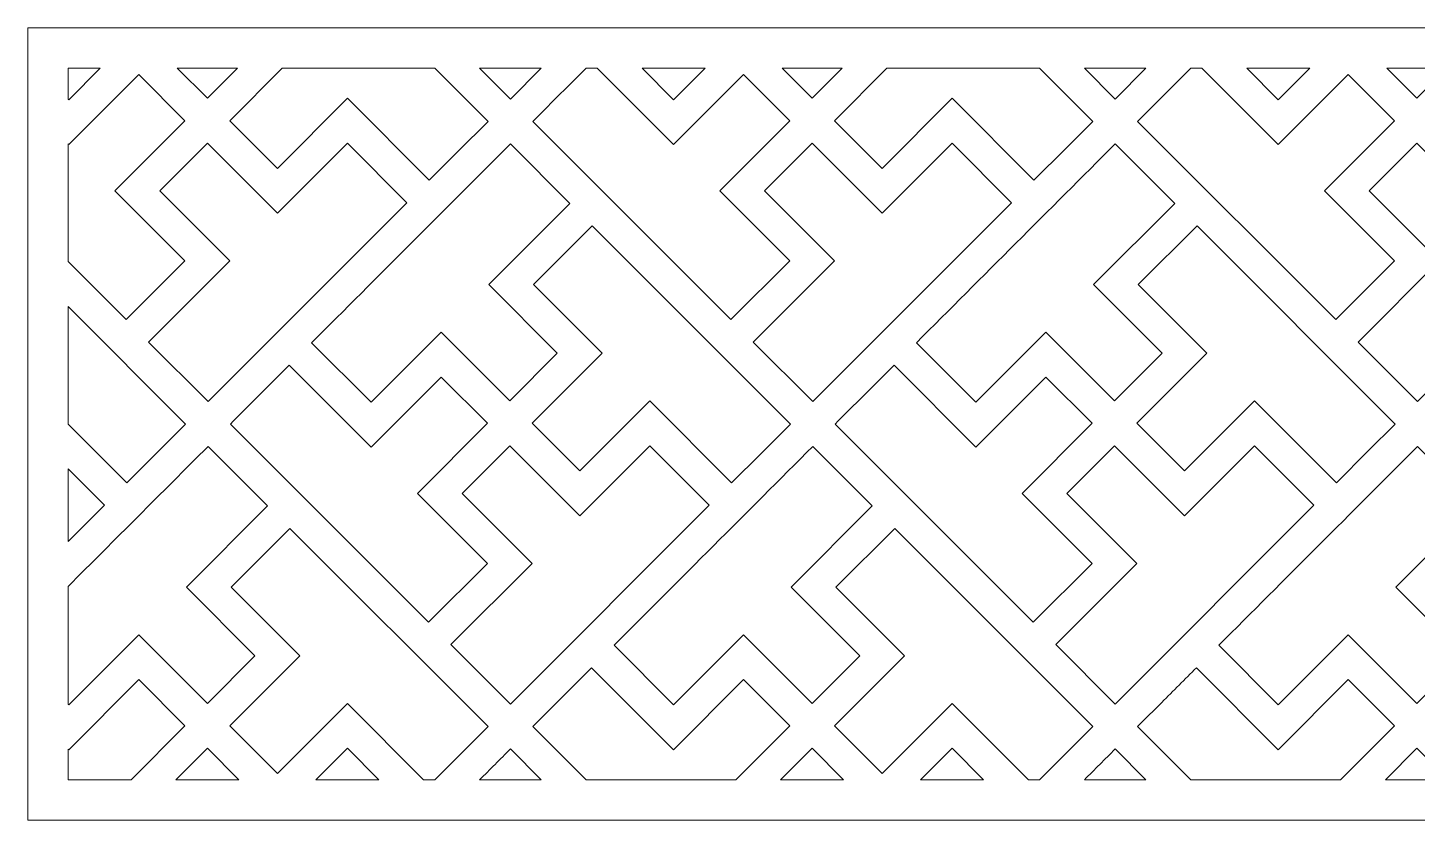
# Model space of a CAD drawing. Header units: centimetres. Extents: x -17.4 to 14.8, y -0.9 to 8.2.
# Drawn here: x -17.42 to -1.34, y -0.95 to 8.22 of the extents above; entities that cross this region are included whole.
import ezdxf

# ---------------------------------------------------------------- set-up
doc = ezdxf.new("R2010")
doc.units = ezdxf.units.CM
doc.header["$MEASUREMENT"] = 0
doc.layers.add('layer 1', color=7, linetype='Continuous')

msp = doc.modelspace()

# ---------------------------------------------------------------- linework, layer by layer
at = {"layer": 'layer 1', "color": 242, "lineweight": 9}
for points, knots in [([(14.75706, 8.22249), (14.75706, 8.22249), (14.75708, -0.9458), (14.75708, -0.9458), (14.75708, -0.9458), (14.75708, -0.9458), (-17.42368, -0.9458), (-17.42368, -0.9458), (-17.42368, -0.9458), (-17.42368, -0.9458), (-17.42367, 8.22249), (-17.42367, 8.22249), (-17.42367, 8.22249), (-17.42367, 8.22249), (14.75706, 8.22249), (14.75706, 8.22249)], [0, 0, 0, 0, 0.2, 0.2, 0.2, 0.2, 0.4, 0.4, 0.4, 0.4, 0.6, 0.6, 0.6, 0.6, 1, 1, 1, 1]), ([(-16.95608, 7.39731), (-16.95608, 7.39731), (-16.95608, 7.75489), (-16.95608, 7.75489), (-16.95608, 7.75489), (-16.95608, 7.75489), (-16.58461, 7.75489), (-16.58461, 7.75489), (-16.58461, 7.75489), (-16.58461, 7.75489), (-16.94916, 7.39036), (-16.94916, 7.39036), (-16.94916, 7.39036), (-16.94916, 7.39036), (-16.95608, 7.39731), (-16.95608, 7.39731)], [0, 0, 0, 0, 0.2, 0.2, 0.2, 0.2, 0.4, 0.4, 0.4, 0.4, 0.6, 0.6, 0.6, 0.6, 1, 1, 1, 1]), ([(-15.69295, 7.75489), (-15.69295, 7.75489), (-14.99628, 7.75489), (-14.99628, 7.75489), (-14.99628, 7.75489), (-14.99628, 7.75489), (-15.34462, 7.40656), (-15.34462, 7.40656), (-15.34462, 7.40656), (-15.34462, 7.40656), (-15.69295, 7.75489), (-15.69295, 7.75489)], [0, 0, 0, 0, 0.25, 0.25, 0.25, 0.25, 0.5, 0.5, 0.5, 0.5, 1, 1, 1, 1]), ([(-14.47765, 7.75489), (-14.47765, 7.75489), (-12.71079, 7.75489), (-12.71079, 7.75489), (-12.71079, 7.75489), (-12.71079, 7.75489), (-12.09502, 7.13915), (-12.09502, 7.13915), (-12.09502, 7.13915), (-12.09502, 7.13915), (-12.43943, 6.79475), (-12.43943, 6.79475), (-12.43943, 6.79475), (-12.43943, 6.79475), (-12.77575, 6.45843), (-12.77575, 6.45843), (-12.77575, 6.45843), (-12.77575, 6.45843), (-13.72388, 7.40656), (-13.72388, 7.40656), (-13.72388, 7.40656), (-13.72388, 7.40656), (-14.53427, 6.59617), (-14.53427, 6.59617), (-14.53427, 6.59617), (-14.53427, 6.59617), (-15.0853, 7.14724), (-15.0853, 7.14724), (-15.0853, 7.14724), (-15.0853, 7.14724), (-14.47765, 7.75489), (-14.47765, 7.75489)], [0, 0, 0, 0, 0.11111111, 0.11111111, 0.11111111, 0.11111111, 0.22222222, 0.22222222, 0.22222222, 0.22222222, 0.33333333, 0.33333333, 0.33333333, 0.33333333, 0.44444444, 0.44444444, 0.44444444, 0.44444444, 0.55555556, 0.55555556, 0.55555556, 0.55555556, 0.66666667, 0.66666667, 0.66666667, 0.66666667, 0.77777778, 0.77777778, 0.77777778, 0.77777778, 1, 1, 1, 1]), ([(-12.19215, 7.75489), (-12.19215, 7.75489), (-11.47924, 7.75489), (-11.47924, 7.75489), (-11.47924, 7.75489), (-11.47924, 7.75489), (-11.83572, 7.39842), (-11.83572, 7.39842), (-11.83572, 7.39842), (-11.83572, 7.39842), (-12.19215, 7.75489), (-12.19215, 7.75489)], [0, 0, 0, 0, 0.25, 0.25, 0.25, 0.25, 0.5, 0.5, 0.5, 0.5, 1, 1, 1, 1]), ([(-10.96064, 7.75489), (-10.96064, 7.75489), (-10.83073, 7.75489), (-10.83073, 7.75489), (-10.83073, 7.75489), (-10.83073, 7.75489), (-9.94756, 6.87173), (-9.94756, 6.87173), (-9.94756, 6.87173), (-9.94756, 6.87173), (-9.13721, 7.6821), (-9.13721, 7.6821), (-9.13721, 7.6821), (-9.13721, 7.6821), (-8.60233, 7.14724), (-8.60233, 7.14724), (-8.60233, 7.14724), (-8.60233, 7.14724), (-9.41272, 6.33688), (-9.41272, 6.33688), (-9.41272, 6.33688), (-9.41272, 6.33688), (-8.60233, 5.5265), (-8.60233, 5.5265), (-8.60233, 5.5265), (-8.60233, 5.5265), (-9.28306, 4.8458), (-9.28306, 4.8458), (-9.28306, 4.8458), (-9.28306, 4.8458), (-11.5764, 7.13915), (-11.5764, 7.13915), (-11.5764, 7.13915), (-11.48319, 7.2323), (-11.39, 7.32555), (-11.29682, 7.41872), (-11.29682, 7.41872), (-11.18478, 7.53079), (-11.07267, 7.64285), (-10.96064, 7.75489)], [0, 0, 0, 0, 0.09090909, 0.09090909, 0.09090909, 0.09090909, 0.18181818, 0.18181818, 0.18181818, 0.18181818, 0.27272727, 0.27272727, 0.27272727, 0.27272727, 0.36363636, 0.36363636, 0.36363636, 0.36363636, 0.45454545, 0.45454545, 0.45454545, 0.45454545, 0.54545455, 0.54545455, 0.54545455, 0.54545455, 0.63636364, 0.63636364, 0.63636364, 0.63636364, 0.72727273, 0.72727273, 0.72727273, 0.72727273, 0.81818182, 0.81818182, 0.81818182, 0.81818182, 1, 1, 1, 1]), ([(-10.3121, 7.75489), (-10.3121, 7.75489), (-9.583, 7.75489), (-9.583, 7.75489), (-9.583, 7.75489), (-9.583, 7.75489), (-9.94756, 7.39036), (-9.94756, 7.39036), (-9.94756, 7.39036), (-9.94756, 7.39036), (-10.3121, 7.75489), (-10.3121, 7.75489)], [0, 0, 0, 0, 0.25, 0.25, 0.25, 0.25, 0.5, 0.5, 0.5, 0.5, 1, 1, 1, 1]), ([(-8.69134, 7.75489), (-8.69134, 7.75489), (-7.9947, 7.75489), (-7.9947, 7.75489), (-7.9947, 7.75489), (-7.9947, 7.75489), (-8.34302, 7.40656), (-8.34302, 7.40656), (-8.34302, 7.40656), (-8.34302, 7.40656), (-8.69134, 7.75489), (-8.69134, 7.75489)], [0, 0, 0, 0, 0.25, 0.25, 0.25, 0.25, 0.5, 0.5, 0.5, 0.5, 1, 1, 1, 1]), ([(-7.47602, 7.75489), (-7.47602, 7.75489), (-5.70916, 7.75489), (-5.70916, 7.75489), (-5.70916, 7.75489), (-5.70916, 7.75489), (-5.09339, 7.13915), (-5.09339, 7.13915), (-5.09339, 7.13915), (-5.09339, 7.13915), (-5.40543, 6.82716), (-5.40543, 6.82716), (-5.40543, 6.82716), (-5.40543, 6.82716), (-5.77414, 6.45843), (-5.77414, 6.45843), (-5.77414, 6.45843), (-5.77414, 6.45843), (-6.72223, 7.40656), (-6.72223, 7.40656), (-6.72223, 7.40656), (-6.72223, 7.40656), (-7.53266, 6.59617), (-7.53266, 6.59617), (-7.53266, 6.59617), (-7.53266, 6.59617), (-8.08369, 7.14724), (-8.08369, 7.14724), (-8.08369, 7.14724), (-8.08369, 7.14724), (-7.47602, 7.75489), (-7.47602, 7.75489)], [0, 0, 0, 0, 0.11111111, 0.11111111, 0.11111111, 0.11111111, 0.22222222, 0.22222222, 0.22222222, 0.22222222, 0.33333333, 0.33333333, 0.33333333, 0.33333333, 0.44444444, 0.44444444, 0.44444444, 0.44444444, 0.55555556, 0.55555556, 0.55555556, 0.55555556, 0.66666667, 0.66666667, 0.66666667, 0.66666667, 0.77777778, 0.77777778, 0.77777778, 0.77777778, 1, 1, 1, 1]), ([(-5.19055, 7.75489), (-5.19055, 7.75489), (-4.47768, 7.75489), (-4.47768, 7.75489), (-4.47768, 7.75489), (-4.47768, 7.75489), (-4.83411, 7.39846), (-4.83411, 7.39846), (-4.83411, 7.39846), (-4.83411, 7.39846), (-5.19055, 7.75489), (-5.19055, 7.75489)], [0, 0, 0, 0, 0.25, 0.25, 0.25, 0.25, 0.5, 0.5, 0.5, 0.5, 1, 1, 1, 1]), ([(-3.959, 7.75489), (-3.959, 7.75489), (-3.8291, 7.75489), (-3.8291, 7.75489), (-3.8291, 7.75489), (-3.8291, 7.75489), (-2.94591, 6.87173), (-2.94591, 6.87173), (-2.94591, 6.87173), (-2.94591, 6.87173), (-2.13558, 7.68209), (-2.13558, 7.68209), (-2.13558, 7.68209), (-2.13558, 7.68209), (-1.60071, 7.14724), (-1.60071, 7.14724), (-1.60071, 7.14724), (-1.60071, 7.14724), (-2.41108, 6.33688), (-2.41108, 6.33688), (-2.41108, 6.33688), (-2.41108, 6.33688), (-1.60072, 5.5265), (-1.60072, 5.5265), (-1.60072, 5.5265), (-1.60072, 5.5265), (-2.28143, 4.8458), (-2.28143, 4.8458), (-2.28143, 4.8458), (-2.28143, 4.8458), (-4.57478, 7.13915), (-4.57478, 7.13915), (-4.57478, 7.13915), (-4.47078, 7.24314), (-4.36682, 7.34714), (-4.26279, 7.4511), (-4.26279, 7.4511), (-4.16153, 7.55238), (-4.06025, 7.65365), (-3.959, 7.75489)], [0, 0, 0, 0, 0.09090909, 0.09090909, 0.09090909, 0.09090909, 0.18181818, 0.18181818, 0.18181818, 0.18181818, 0.27272727, 0.27272727, 0.27272727, 0.27272727, 0.36363636, 0.36363636, 0.36363636, 0.36363636, 0.45454545, 0.45454545, 0.45454545, 0.45454545, 0.54545455, 0.54545455, 0.54545455, 0.54545455, 0.63636364, 0.63636364, 0.63636364, 0.63636364, 0.72727273, 0.72727273, 0.72727273, 0.72727273, 0.81818182, 0.81818182, 0.81818182, 0.81818182, 1, 1, 1, 1]), ([(-3.31049, 7.75489), (-3.31049, 7.75489), (-2.5814, 7.75489), (-2.5814, 7.75489), (-2.5814, 7.75489), (-2.5814, 7.75489), (-2.94591, 7.39036), (-2.94591, 7.39036), (-2.94591, 7.39036), (-2.94591, 7.39036), (-3.31049, 7.75489), (-3.31049, 7.75489)], [0, 0, 0, 0, 0.25, 0.25, 0.25, 0.25, 0.5, 0.5, 0.5, 0.5, 1, 1, 1, 1]), ([(-1.68975, 7.75489), (-1.68975, 7.75489), (-0.99308, 7.75489), (-0.99308, 7.75489), (-0.99308, 7.75489), (-0.99308, 7.75489), (-1.34141, 7.40656), (-1.34141, 7.40656), (-1.34141, 7.40656), (-1.34141, 7.40656), (-1.68975, 7.75489), (-1.68975, 7.75489)], [0, 0, 0, 0, 0.25, 0.25, 0.25, 0.25, 0.5, 0.5, 0.5, 0.5, 1, 1, 1, 1]), ([(-16.95608, 5.51725), (-16.95608, 5.51725), (-16.95608, 6.87868), (-16.95608, 6.87868), (-16.95608, 6.87868), (-16.95608, 6.87868), (-16.94916, 6.87173), (-16.94916, 6.87173), (-16.94916, 6.87173), (-16.94916, 6.87173), (-16.1388, 7.68209), (-16.1388, 7.68209), (-16.1388, 7.68209), (-16.1388, 7.68209), (-15.60396, 7.14724), (-15.60396, 7.14724), (-15.60396, 7.14724), (-15.60396, 7.14724), (-16.41429, 6.33688), (-16.41429, 6.33688), (-16.41429, 6.33688), (-16.41429, 6.33688), (-15.60396, 5.5265), (-15.60396, 5.5265), (-15.60396, 5.5265), (-15.60396, 5.5265), (-16.28468, 4.8458), (-16.28468, 4.8458), (-16.28468, 4.8458), (-16.28468, 4.8458), (-16.95608, 5.51725), (-16.95608, 5.51725)], [0, 0, 0, 0, 0.11111111, 0.11111111, 0.11111111, 0.11111111, 0.22222222, 0.22222222, 0.22222222, 0.22222222, 0.33333333, 0.33333333, 0.33333333, 0.33333333, 0.44444444, 0.44444444, 0.44444444, 0.44444444, 0.55555556, 0.55555556, 0.55555556, 0.55555556, 0.66666667, 0.66666667, 0.66666667, 0.66666667, 0.77777778, 0.77777778, 0.77777778, 0.77777778, 1, 1, 1, 1]), ([(-13.03505, 6.19911), (-13.03505, 6.19911), (-13.72388, 6.88796), (-13.72388, 6.88796), (-13.72388, 6.88796), (-13.72388, 6.88796), (-14.53427, 6.07755), (-14.53427, 6.07755), (-14.53427, 6.07755), (-14.53427, 6.07755), (-15.34462, 6.88796), (-15.34462, 6.88796), (-15.34462, 6.88796), (-15.34462, 6.88796), (-15.89566, 6.33688), (-15.89566, 6.33688), (-15.89566, 6.33688), (-15.89566, 6.33688), (-15.0853, 5.5265), (-15.0853, 5.5265), (-15.0853, 5.5265), (-15.0853, 5.5265), (-16.02532, 4.58644), (-16.02532, 4.58644), (-16.02532, 4.58644), (-16.02532, 4.58644), (-15.33649, 3.89767), (-15.33649, 3.89767), (-15.33649, 3.89767), (-15.33649, 3.89767), (-13.03505, 6.19911), (-13.03505, 6.19911)], [0, 0, 0, 0, 0.11111111, 0.11111111, 0.11111111, 0.11111111, 0.22222222, 0.22222222, 0.22222222, 0.22222222, 0.33333333, 0.33333333, 0.33333333, 0.33333333, 0.44444444, 0.44444444, 0.44444444, 0.44444444, 0.55555556, 0.55555556, 0.55555556, 0.55555556, 0.66666667, 0.66666667, 0.66666667, 0.66666667, 0.77777778, 0.77777778, 0.77777778, 0.77777778, 1, 1, 1, 1]), ([(-11.14689, 6.19105), (-11.14689, 6.19105), (-11.83572, 6.87983), (-11.83572, 6.87983), (-11.83572, 6.87983), (-12.60286, 6.11268), (-13.37002, 5.34549), (-14.13714, 4.57837), (-14.13714, 4.57837), (-14.13714, 4.57837), (-13.44836, 3.88955), (-13.44836, 3.88955), (-13.44836, 3.88955), (-13.44836, 3.88955), (-12.638, 4.69994), (-12.638, 4.69994), (-12.638, 4.69994), (-12.638, 4.69994), (-11.84381, 3.90576), (-11.84381, 3.90576), (-11.84381, 3.90576), (-11.84381, 3.90576), (-11.29277, 4.45681), (-11.29277, 4.45681), (-11.29277, 4.45681), (-11.29277, 4.45681), (-12.08692, 5.251), (-12.08692, 5.251), (-12.08692, 5.251), (-12.08692, 5.251), (-11.14689, 6.19105), (-11.14689, 6.19105)], [0, 0, 0, 0, 0.11111111, 0.11111111, 0.11111111, 0.11111111, 0.22222222, 0.22222222, 0.22222222, 0.22222222, 0.33333333, 0.33333333, 0.33333333, 0.33333333, 0.44444444, 0.44444444, 0.44444444, 0.44444444, 0.55555556, 0.55555556, 0.55555556, 0.55555556, 0.66666667, 0.66666667, 0.66666667, 0.66666667, 0.77777778, 0.77777778, 0.77777778, 0.77777778, 1, 1, 1, 1]), ([(-6.03346, 6.19911), (-6.03346, 6.19911), (-6.72226, 6.88796), (-6.72226, 6.88796), (-6.72226, 6.88796), (-6.72226, 6.88796), (-7.53266, 6.07755), (-7.53266, 6.07755), (-7.53266, 6.07755), (-7.53266, 6.07755), (-8.34302, 6.88796), (-8.34302, 6.88796), (-8.34302, 6.88796), (-8.34302, 6.88796), (-8.89403, 6.33688), (-8.89403, 6.33688), (-8.89403, 6.33688), (-8.89403, 6.33688), (-8.08369, 5.5265), (-8.08369, 5.5265), (-8.08369, 5.5265), (-8.08369, 5.5265), (-9.02371, 4.58644), (-9.02371, 4.58644), (-9.02371, 4.58644), (-9.02371, 4.58644), (-8.33491, 3.89767), (-8.33491, 3.89767), (-8.33491, 3.89767), (-8.33491, 3.89767), (-6.03346, 6.19911), (-6.03346, 6.19911)], [0, 0, 0, 0, 0.11111111, 0.11111111, 0.11111111, 0.11111111, 0.22222222, 0.22222222, 0.22222222, 0.22222222, 0.33333333, 0.33333333, 0.33333333, 0.33333333, 0.44444444, 0.44444444, 0.44444444, 0.44444444, 0.55555556, 0.55555556, 0.55555556, 0.55555556, 0.66666667, 0.66666667, 0.66666667, 0.66666667, 0.77777778, 0.77777778, 0.77777778, 0.77777778, 1, 1, 1, 1]), ([(-4.83411, 6.87981), (-5.60128, 6.11268), (-6.36839, 5.34549), (-7.13555, 4.57837), (-7.13555, 4.57837), (-7.13555, 4.57837), (-6.44674, 3.88955), (-6.44674, 3.88955), (-6.44674, 3.88955), (-6.44674, 3.88955), (-5.63634, 4.69994), (-5.63634, 4.69994), (-5.63634, 4.69994), (-5.63634, 4.69994), (-4.84223, 3.90576), (-4.84223, 3.90576), (-4.84223, 3.90576), (-4.84223, 3.90576), (-4.29118, 4.45681), (-4.29118, 4.45681), (-4.29118, 4.45681), (-4.29118, 4.45681), (-5.08533, 5.251), (-5.08533, 5.251), (-5.08533, 5.251), (-5.08533, 5.251), (-4.14526, 6.19105), (-4.14526, 6.19105), (-4.14526, 6.19105), (-4.14526, 6.19105), (-4.83411, 6.87981), (-4.83411, 6.87981)], [0, 0, 0, 0, 0.11111111, 0.11111111, 0.11111111, 0.11111111, 0.22222222, 0.22222222, 0.22222222, 0.22222222, 0.33333333, 0.33333333, 0.33333333, 0.33333333, 0.44444444, 0.44444444, 0.44444444, 0.44444444, 0.55555556, 0.55555556, 0.55555556, 0.55555556, 0.66666667, 0.66666667, 0.66666667, 0.66666667, 0.77777778, 0.77777778, 0.77777778, 0.77777778, 1, 1, 1, 1]), ([(0.96812, 6.19911), (0.96812, 6.19911), (0.27931, 6.88796), (0.27931, 6.88796), (0.27931, 6.88796), (0.27931, 6.88796), (-0.53102, 6.07755), (-0.53102, 6.07755), (-0.53102, 6.07755), (-0.53102, 6.07755), (-1.34141, 6.88796), (-1.34141, 6.88796), (-1.34141, 6.88796), (-1.34141, 6.88796), (-1.89247, 6.33688), (-1.89247, 6.33688), (-1.89247, 6.33688), (-1.89247, 6.33688), (-1.08208, 5.5265), (-1.08208, 5.5265), (-1.08208, 5.5265), (-1.08208, 5.5265), (-2.02212, 4.58644), (-2.02212, 4.58644), (-2.02212, 4.58644), (-2.02212, 4.58644), (-1.33326, 3.89767), (-1.33326, 3.89767), (-1.33326, 3.89767), (-1.33326, 3.89767), (0.96812, 6.19911), (0.96812, 6.19911)], [0, 0, 0, 0, 0.11111111, 0.11111111, 0.11111111, 0.11111111, 0.22222222, 0.22222222, 0.22222222, 0.22222222, 0.33333333, 0.33333333, 0.33333333, 0.33333333, 0.44444444, 0.44444444, 0.44444444, 0.44444444, 0.55555556, 0.55555556, 0.55555556, 0.55555556, 0.66666667, 0.66666667, 0.66666667, 0.66666667, 0.77777778, 0.77777778, 0.77777778, 0.77777778, 1, 1, 1, 1]), ([(-8.59425, 3.63834), (-8.59425, 3.63834), (-10.8876, 5.93168), (-10.8876, 5.93168), (-10.8876, 5.93168), (-10.8876, 5.93168), (-11.5683, 5.251), (-11.5683, 5.251), (-11.5683, 5.251), (-11.5683, 5.251), (-11.03345, 4.71611), (-11.03345, 4.71611), (-11.03345, 4.71611), (-11.03345, 4.71611), (-11.03345, 4.71611), (-11.03345, 4.71611), (-11.03345, 4.71611), (-11.03345, 4.71611), (-10.77414, 4.45681), (-10.77414, 4.45681), (-10.77414, 4.45681), (-10.77414, 4.45681), (-11.58448, 3.64645), (-11.58448, 3.64645), (-11.58448, 3.64645), (-11.58448, 3.64645), (-11.03345, 3.09538), (-11.03345, 3.09538), (-11.03345, 3.09538), (-11.03345, 3.09538), (-10.22309, 3.90576), (-10.22309, 3.90576), (-10.22309, 3.90576), (-10.22309, 3.90576), (-9.27495, 2.95765), (-9.27495, 2.95765), (-9.27495, 2.95765), (-9.27495, 2.95765), (-8.9386, 3.29396), (-8.9386, 3.29396), (-8.9386, 3.29396), (-8.9386, 3.29396), (-8.59425, 3.63834), (-8.59425, 3.63834)], [0, 0, 0, 0, 0.08333333, 0.08333333, 0.08333333, 0.08333333, 0.16666667, 0.16666667, 0.16666667, 0.16666667, 0.25, 0.25, 0.25, 0.25, 0.33333333, 0.33333333, 0.33333333, 0.33333333, 0.41666667, 0.41666667, 0.41666667, 0.41666667, 0.5, 0.5, 0.5, 0.5, 0.58333333, 0.58333333, 0.58333333, 0.58333333, 0.66666667, 0.66666667, 0.66666667, 0.66666667, 0.75, 0.75, 0.75, 0.75, 0.83333333, 0.83333333, 0.83333333, 0.83333333, 1, 1, 1, 1]), ([(-1.59261, 3.63834), (-1.59261, 3.63834), (-3.88598, 5.93168), (-3.88598, 5.93168), (-3.88598, 5.93168), (-3.88598, 5.93168), (-4.56668, 5.251), (-4.56668, 5.251), (-4.56668, 5.251), (-4.56668, 5.251), (-4.03183, 4.71611), (-4.03183, 4.71611), (-4.03183, 4.71611), (-4.03183, 4.71611), (-4.03183, 4.71611), (-4.03183, 4.71611), (-4.03183, 4.71611), (-4.03183, 4.71611), (-3.77256, 4.45681), (-3.77256, 4.45681), (-3.77256, 4.45681), (-3.77256, 4.45681), (-4.58291, 3.64645), (-4.58291, 3.64645), (-4.58291, 3.64645), (-4.58291, 3.64645), (-4.03183, 3.09538), (-4.03183, 3.09538), (-4.03183, 3.09538), (-4.03183, 3.09538), (-3.22147, 3.90576), (-3.22147, 3.90576), (-3.22147, 3.90576), (-3.22147, 3.90576), (-2.27331, 2.95765), (-2.27331, 2.95765), (-2.27331, 2.95765), (-2.27331, 2.95765), (-1.90461, 3.32639), (-1.90461, 3.32639), (-1.90461, 3.32639), (-1.90461, 3.32639), (-1.59261, 3.63834), (-1.59261, 3.63834)], [0, 0, 0, 0, 0.08333333, 0.08333333, 0.08333333, 0.08333333, 0.16666667, 0.16666667, 0.16666667, 0.16666667, 0.25, 0.25, 0.25, 0.25, 0.33333333, 0.33333333, 0.33333333, 0.33333333, 0.41666667, 0.41666667, 0.41666667, 0.41666667, 0.5, 0.5, 0.5, 0.5, 0.58333333, 0.58333333, 0.58333333, 0.58333333, 0.66666667, 0.66666667, 0.66666667, 0.66666667, 0.75, 0.75, 0.75, 0.75, 0.83333333, 0.83333333, 0.83333333, 0.83333333, 1, 1, 1, 1]), ([(-16.95608, 3.63717), (-16.95608, 3.63717), (-16.95608, 4.99859), (-16.95608, 4.99859), (-16.95608, 4.99859), (-16.95608, 4.99859), (-15.59585, 3.63834), (-15.59585, 3.63834), (-15.59585, 3.63834), (-15.59585, 3.63834), (-15.97265, 3.26153), (-15.97265, 3.26153), (-15.97265, 3.26153), (-15.97265, 3.26153), (-16.27655, 2.95765), (-16.27655, 2.95765), (-16.27655, 2.95765), (-16.27655, 2.95765), (-16.95608, 3.63717), (-16.95608, 3.63717)], [0, 0, 0, 0, 0.16666667, 0.16666667, 0.16666667, 0.16666667, 0.33333333, 0.33333333, 0.33333333, 0.33333333, 0.5, 0.5, 0.5, 0.5, 0.66666667, 0.66666667, 0.66666667, 0.66666667, 1, 1, 1, 1]), ([(-12.78385, 1.34501), (-12.78385, 1.34501), (-12.10314, 2.0257), (-12.10314, 2.0257), (-12.10314, 2.0257), (-12.10314, 2.0257), (-12.91353, 2.83608), (-12.91353, 2.83608), (-12.91353, 2.83608), (-12.91353, 2.83608), (-12.10314, 3.64645), (-12.10314, 3.64645), (-12.10314, 3.64645), (-12.10314, 3.64645), (-12.638, 4.18128), (-12.638, 4.18128), (-12.638, 4.18128), (-12.638, 4.18128), (-13.44836, 3.37092), (-13.44836, 3.37092), (-13.44836, 3.37092), (-13.44836, 3.37092), (-14.39649, 4.31902), (-14.39649, 4.31902), (-14.39649, 4.31902), (-14.541, 4.17453), (-14.68552, 4.03003), (-14.83001, 3.88551), (-14.83001, 3.88551), (-14.91242, 3.80309), (-14.99482, 3.72072), (-15.07721, 3.63834), (-15.07721, 3.63834), (-15.07721, 3.63834), (-12.78385, 1.34501), (-12.78385, 1.34501)], [0, 0, 0, 0, 0.1, 0.1, 0.1, 0.1, 0.2, 0.2, 0.2, 0.2, 0.3, 0.3, 0.3, 0.3, 0.4, 0.4, 0.4, 0.4, 0.5, 0.5, 0.5, 0.5, 0.6, 0.6, 0.6, 0.6, 0.7, 0.7, 0.7, 0.7, 0.8, 0.8, 0.8, 0.8, 1, 1, 1, 1]), ([(-7.3949, 4.31905), (-7.52858, 4.18536), (-7.66228, 4.05163), (-7.79601, 3.91794), (-7.79601, 3.91794), (-7.88922, 3.82472), (-7.98239, 3.73154), (-8.07555, 3.63834), (-8.07555, 3.63834), (-8.07555, 3.63834), (-5.78225, 1.34501), (-5.78225, 1.34501), (-5.78225, 1.34501), (-5.78225, 1.34501), (-5.10154, 2.02572), (-5.10154, 2.02572), (-5.10154, 2.02572), (-5.10154, 2.02572), (-5.9119, 2.83608), (-5.9119, 2.83608), (-5.9119, 2.83608), (-5.9119, 2.83608), (-5.10154, 3.64642), (-5.10154, 3.64642), (-5.10154, 3.64642), (-5.10154, 3.64642), (-5.63634, 4.18128), (-5.63634, 4.18128), (-5.63634, 4.18128), (-5.63634, 4.18128), (-6.44674, 3.37092), (-6.44674, 3.37092), (-6.44674, 3.37092), (-6.44674, 3.37092), (-7.3949, 4.31905), (-7.3949, 4.31905)], [0, 0, 0, 0, 0.1, 0.1, 0.1, 0.1, 0.2, 0.2, 0.2, 0.2, 0.3, 0.3, 0.3, 0.3, 0.4, 0.4, 0.4, 0.4, 0.5, 0.5, 0.5, 0.5, 0.6, 0.6, 0.6, 0.6, 0.7, 0.7, 0.7, 0.7, 0.8, 0.8, 0.8, 0.8, 1, 1, 1, 1]), ([(-16.95608, 0.39568), (-16.95608, 0.39568), (-16.95608, 1.75944), (-16.95608, 1.75944), (-16.95608, 1.75944), (-16.41622, 2.29932), (-15.8764, 2.83915), (-15.33654, 3.37903), (-15.33654, 3.37903), (-15.33654, 3.37903), (-14.64772, 2.6902), (-14.64772, 2.6902), (-14.64772, 2.6902), (-14.64772, 2.6902), (-15.5877, 1.75019), (-15.5877, 1.75019), (-15.5877, 1.75019), (-15.5877, 1.75019), (-14.79357, 0.956), (-14.79357, 0.956), (-14.79357, 0.956), (-14.79357, 0.956), (-15.34462, 0.40497), (-15.34462, 0.40497), (-15.34462, 0.40497), (-15.34462, 0.40497), (-16.1388, 1.1991), (-16.1388, 1.1991), (-16.1388, 1.1991), (-16.1388, 1.1991), (-16.94916, 0.38874), (-16.94916, 0.38874), (-16.94916, 0.38874), (-16.94916, 0.38874), (-16.95608, 0.39568), (-16.95608, 0.39568)], [0, 0, 0, 0, 0.1, 0.1, 0.1, 0.1, 0.2, 0.2, 0.2, 0.2, 0.3, 0.3, 0.3, 0.3, 0.4, 0.4, 0.4, 0.4, 0.5, 0.5, 0.5, 0.5, 0.6, 0.6, 0.6, 0.6, 0.7, 0.7, 0.7, 0.7, 0.8, 0.8, 0.8, 0.8, 1, 1, 1, 1]), ([(-9.53425, 2.69834), (-9.53425, 2.69834), (-10.22309, 3.38714), (-10.22309, 3.38714), (-10.22309, 3.38714), (-10.22309, 3.38714), (-11.03345, 2.57673), (-11.03345, 2.57673), (-11.03345, 2.57673), (-11.03345, 2.57673), (-11.84381, 3.38714), (-11.84381, 3.38714), (-11.84381, 3.38714), (-11.84381, 3.38714), (-12.39487, 2.83608), (-12.39487, 2.83608), (-12.39487, 2.83608), (-12.39487, 2.83608), (-11.58448, 2.02572), (-11.58448, 2.02572), (-11.58448, 2.02572), (-11.58448, 2.02572), (-12.52452, 1.08565), (-12.52452, 1.08565), (-12.52452, 1.08565), (-12.52452, 1.08565), (-11.83572, 0.39687), (-11.83572, 0.39687), (-11.83572, 0.39687), (-11.83572, 0.39687), (-9.53425, 2.69834), (-9.53425, 2.69834)], [0, 0, 0, 0, 0.11111111, 0.11111111, 0.11111111, 0.11111111, 0.22222222, 0.22222222, 0.22222222, 0.22222222, 0.33333333, 0.33333333, 0.33333333, 0.33333333, 0.44444444, 0.44444444, 0.44444444, 0.44444444, 0.55555556, 0.55555556, 0.55555556, 0.55555556, 0.66666667, 0.66666667, 0.66666667, 0.66666667, 0.77777778, 0.77777778, 0.77777778, 0.77777778, 1, 1, 1, 1]), ([(-8.33491, 3.37903), (-9.10208, 2.61187), (-9.86921, 1.84473), (-10.63638, 1.07757), (-10.63638, 1.07757), (-10.63638, 1.07757), (-9.94754, 0.38874), (-9.94754, 0.38874), (-9.94754, 0.38874), (-9.94754, 0.38874), (-9.13721, 1.1991), (-9.13721, 1.1991), (-9.13721, 1.1991), (-9.13721, 1.1991), (-8.34302, 0.40497), (-8.34302, 0.40497), (-8.34302, 0.40497), (-8.34302, 0.40497), (-7.79196, 0.956), (-7.79196, 0.956), (-7.79196, 0.956), (-7.79196, 0.956), (-8.58613, 1.75019), (-8.58613, 1.75019), (-8.58613, 1.75019), (-8.58613, 1.75019), (-7.64607, 2.6902), (-7.64607, 2.6902), (-7.64607, 2.6902), (-7.64607, 2.6902), (-8.33491, 3.37903), (-8.33491, 3.37903)], [0, 0, 0, 0, 0.11111111, 0.11111111, 0.11111111, 0.11111111, 0.22222222, 0.22222222, 0.22222222, 0.22222222, 0.33333333, 0.33333333, 0.33333333, 0.33333333, 0.44444444, 0.44444444, 0.44444444, 0.44444444, 0.55555556, 0.55555556, 0.55555556, 0.55555556, 0.66666667, 0.66666667, 0.66666667, 0.66666667, 0.77777778, 0.77777778, 0.77777778, 0.77777778, 1, 1, 1, 1]), ([(-2.53264, 2.69834), (-2.53264, 2.69834), (-3.22147, 3.38714), (-3.22147, 3.38714), (-3.22147, 3.38714), (-3.22147, 3.38714), (-4.03183, 2.57673), (-4.03183, 2.57673), (-4.03183, 2.57673), (-4.03183, 2.57673), (-4.84223, 3.38714), (-4.84223, 3.38714), (-4.84223, 3.38714), (-4.84223, 3.38714), (-5.39326, 2.83608), (-5.39326, 2.83608), (-5.39326, 2.83608), (-5.39326, 2.83608), (-4.58291, 2.02572), (-4.58291, 2.02572), (-4.58291, 2.02572), (-4.58291, 2.02572), (-5.52291, 1.08565), (-5.52291, 1.08565), (-5.52291, 1.08565), (-5.52291, 1.08565), (-4.83411, 0.39687), (-4.83411, 0.39687), (-4.83411, 0.39687), (-4.83411, 0.39687), (-2.53264, 2.69834), (-2.53264, 2.69834)], [0, 0, 0, 0, 0.11111111, 0.11111111, 0.11111111, 0.11111111, 0.22222222, 0.22222222, 0.22222222, 0.22222222, 0.33333333, 0.33333333, 0.33333333, 0.33333333, 0.44444444, 0.44444444, 0.44444444, 0.44444444, 0.55555556, 0.55555556, 0.55555556, 0.55555556, 0.66666667, 0.66666667, 0.66666667, 0.66666667, 0.77777778, 0.77777778, 0.77777778, 0.77777778, 1, 1, 1, 1]), ([(-0.64448, 2.6902), (-0.64448, 2.6902), (-1.33326, 3.37903), (-1.33326, 3.37903), (-1.33326, 3.37903), (-2.10046, 2.61187), (-2.86761, 1.8447), (-3.63477, 1.07757), (-3.63477, 1.07757), (-3.63477, 1.07757), (-2.94591, 0.38874), (-2.94591, 0.38874), (-2.94591, 0.38874), (-2.94591, 0.38874), (-2.13558, 1.1991), (-2.13558, 1.1991), (-2.13558, 1.1991), (-2.13558, 1.1991), (-1.34142, 0.40497), (-1.34142, 0.40497), (-1.34142, 0.40497), (-1.34142, 0.40497), (-0.79035, 0.956), (-0.79035, 0.956), (-0.79035, 0.956), (-0.79035, 0.956), (-1.58452, 1.75019), (-1.58452, 1.75019), (-1.58452, 1.75019), (-1.58452, 1.75019), (-0.64448, 2.6902), (-0.64448, 2.6902)], [0, 0, 0, 0, 0.11111111, 0.11111111, 0.11111111, 0.11111111, 0.22222222, 0.22222222, 0.22222222, 0.22222222, 0.33333333, 0.33333333, 0.33333333, 0.33333333, 0.44444444, 0.44444444, 0.44444444, 0.44444444, 0.55555556, 0.55555556, 0.55555556, 0.55555556, 0.66666667, 0.66666667, 0.66666667, 0.66666667, 0.77777778, 0.77777778, 0.77777778, 0.77777778, 1, 1, 1, 1]), ([(-16.95608, 2.27805), (-16.95608, 2.27805), (-16.95608, 3.11854), (-16.95608, 3.11854), (-16.95608, 3.11854), (-16.95608, 3.11854), (-16.53586, 2.69834), (-16.53586, 2.69834), (-16.53586, 2.69834), (-16.53586, 2.69834), (-16.95608, 2.27805), (-16.95608, 2.27805)], [0, 0, 0, 0, 0.25, 0.25, 0.25, 0.25, 0.5, 0.5, 0.5, 0.5, 1, 1, 1, 1]), ([(-12.71079, -0.47825), (-12.71079, -0.47825), (-12.84069, -0.47825), (-12.84069, -0.47825), (-12.84069, -0.47825), (-12.84069, -0.47825), (-13.72388, 0.40497), (-13.72388, 0.40497), (-13.72388, 0.40497), (-13.72388, 0.40497), (-14.53427, -0.40543), (-14.53427, -0.40543), (-14.53427, -0.40543), (-14.53427, -0.40543), (-15.0853, 0.14565), (-15.0853, 0.14565), (-15.0853, 0.14565), (-15.0853, 0.14565), (-14.27494, 0.956), (-14.27494, 0.956), (-14.27494, 0.956), (-14.27494, 0.956), (-14.53427, 1.21532), (-14.53427, 1.21532), (-14.53427, 1.21532), (-14.53427, 1.21532), (-14.53427, 1.21532), (-14.53427, 1.21532), (-14.53427, 1.21532), (-14.53427, 1.21532), (-15.06909, 1.75019), (-15.06909, 1.75019), (-15.06909, 1.75019), (-15.06909, 1.75019), (-14.38838, 2.43088), (-14.38838, 2.43088), (-14.38838, 2.43088), (-14.38838, 2.43088), (-12.09502, 0.13754), (-12.09502, 0.13754), (-12.09502, 0.13754), (-12.09502, 0.13754), (-12.47188, -0.23931), (-12.47188, -0.23931), (-12.47188, -0.23931), (-12.47188, -0.23931), (-12.71079, -0.47825), (-12.71079, -0.47825)], [0, 0, 0, 0, 0.07692308, 0.07692308, 0.07692308, 0.07692308, 0.15384615, 0.15384615, 0.15384615, 0.15384615, 0.23076923, 0.23076923, 0.23076923, 0.23076923, 0.30769231, 0.30769231, 0.30769231, 0.30769231, 0.38461538, 0.38461538, 0.38461538, 0.38461538, 0.46153846, 0.46153846, 0.46153846, 0.46153846, 0.53846154, 0.53846154, 0.53846154, 0.53846154, 0.61538462, 0.61538462, 0.61538462, 0.61538462, 0.69230769, 0.69230769, 0.69230769, 0.69230769, 0.76923077, 0.76923077, 0.76923077, 0.76923077, 0.84615385, 0.84615385, 0.84615385, 0.84615385, 1, 1, 1, 1]), ([(-5.70918, -0.47825), (-5.70918, -0.47825), (-5.83908, -0.47825), (-5.83908, -0.47825), (-5.83908, -0.47825), (-5.83908, -0.47825), (-6.72226, 0.40497), (-6.72226, 0.40497), (-6.72226, 0.40497), (-6.72226, 0.40497), (-7.53266, -0.40543), (-7.53266, -0.40543), (-7.53266, -0.40543), (-7.53266, -0.40543), (-8.08369, 0.14565), (-8.08369, 0.14565), (-8.08369, 0.14565), (-8.08369, 0.14565), (-7.27333, 0.956), (-7.27333, 0.956), (-7.27333, 0.956), (-7.27333, 0.956), (-7.53266, 1.21532), (-7.53266, 1.21532), (-7.53266, 1.21532), (-7.53266, 1.21532), (-7.53266, 1.21532), (-7.53266, 1.21532), (-7.53266, 1.21532), (-7.53266, 1.21532), (-8.06749, 1.75019), (-8.06749, 1.75019), (-8.06749, 1.75019), (-8.06749, 1.75019), (-7.38677, 2.43088), (-7.38677, 2.43088), (-7.38677, 2.43088), (-7.38677, 2.43088), (-5.09339, 0.13754), (-5.09339, 0.13754), (-5.09339, 0.13754), (-5.09339, 0.13754), (-5.43781, -0.20686), (-5.43781, -0.20686), (-5.43781, -0.20686), (-5.43781, -0.20686), (-5.70918, -0.47825), (-5.70918, -0.47825)], [0, 0, 0, 0, 0.07692308, 0.07692308, 0.07692308, 0.07692308, 0.15384615, 0.15384615, 0.15384615, 0.15384615, 0.23076923, 0.23076923, 0.23076923, 0.23076923, 0.30769231, 0.30769231, 0.30769231, 0.30769231, 0.38461538, 0.38461538, 0.38461538, 0.38461538, 0.46153846, 0.46153846, 0.46153846, 0.46153846, 0.53846154, 0.53846154, 0.53846154, 0.53846154, 0.61538462, 0.61538462, 0.61538462, 0.61538462, 0.69230769, 0.69230769, 0.69230769, 0.69230769, 0.76923077, 0.76923077, 0.76923077, 0.76923077, 0.84615385, 0.84615385, 0.84615385, 0.84615385, 1, 1, 1, 1]), ([(-9.22621, -0.47825), (-9.22621, -0.47825), (-10.96064, -0.47825), (-10.96064, -0.47825), (-10.96064, -0.47825), (-10.96064, -0.47825), (-11.5764, 0.13754), (-11.5764, 0.13754), (-11.5764, 0.13754), (-11.49401, 0.21992), (-11.41163, 0.3023), (-11.32921, 0.3847), (-11.32921, 0.3847), (-11.1847, 0.52922), (-11.0402, 0.67374), (-10.89569, 0.81823), (-10.89569, 0.81823), (-10.89569, 0.81823), (-9.94756, -0.1299), (-9.94756, -0.1299), (-9.94756, -0.1299), (-9.94756, -0.1299), (-9.13721, 0.6805), (-9.13721, 0.6805), (-9.13721, 0.6805), (-9.13721, 0.6805), (-8.60233, 0.14562), (-8.60233, 0.14562), (-8.60233, 0.14562), (-8.60233, 0.14562), (-9.22621, -0.47825), (-9.22621, -0.47825)], [0, 0, 0, 0, 0.11111111, 0.11111111, 0.11111111, 0.11111111, 0.22222222, 0.22222222, 0.22222222, 0.22222222, 0.33333333, 0.33333333, 0.33333333, 0.33333333, 0.44444444, 0.44444444, 0.44444444, 0.44444444, 0.55555556, 0.55555556, 0.55555556, 0.55555556, 0.66666667, 0.66666667, 0.66666667, 0.66666667, 0.77777778, 0.77777778, 0.77777778, 0.77777778, 1, 1, 1, 1]), ([(-2.22457, -0.47825), (-2.22457, -0.47825), (-3.959, -0.47825), (-3.959, -0.47825), (-3.959, -0.47825), (-3.959, -0.47825), (-4.57478, 0.13754), (-4.57478, 0.13754), (-4.57478, 0.13754), (-4.4816, 0.23075), (-4.3884, 0.3239), (-4.29521, 0.41712), (-4.29521, 0.41712), (-4.16149, 0.55082), (-4.02779, 0.68451), (-3.89408, 0.81823), (-3.89408, 0.81823), (-3.89408, 0.81823), (-2.94591, -0.1299), (-2.94591, -0.1299), (-2.94591, -0.1299), (-2.94591, -0.1299), (-2.13558, 0.68049), (-2.13558, 0.68049), (-2.13558, 0.68049), (-2.13558, 0.68049), (-1.60071, 0.14562), (-1.60071, 0.14562), (-1.60071, 0.14562), (-1.60071, 0.14562), (-2.22457, -0.47825), (-2.22457, -0.47825)], [0, 0, 0, 0, 0.11111111, 0.11111111, 0.11111111, 0.11111111, 0.22222222, 0.22222222, 0.22222222, 0.22222222, 0.33333333, 0.33333333, 0.33333333, 0.33333333, 0.44444444, 0.44444444, 0.44444444, 0.44444444, 0.55555556, 0.55555556, 0.55555556, 0.55555556, 0.66666667, 0.66666667, 0.66666667, 0.66666667, 0.77777778, 0.77777778, 0.77777778, 0.77777778, 1, 1, 1, 1]), ([(-16.22783, -0.47824), (-16.22783, -0.47824), (-16.95608, -0.47825), (-16.95608, -0.47825), (-16.95608, -0.47825), (-16.95608, -0.47825), (-16.95608, -0.12296), (-16.95608, -0.12296), (-16.95608, -0.12296), (-16.95608, -0.12296), (-16.94916, -0.1299), (-16.94916, -0.1299), (-16.94916, -0.1299), (-16.94916, -0.1299), (-16.1388, 0.68049), (-16.1388, 0.68049), (-16.1388, 0.68049), (-16.1388, 0.68049), (-15.60396, 0.14562), (-15.60396, 0.14562), (-15.60396, 0.14562), (-15.60396, 0.14562), (-16.22783, -0.47824), (-16.22783, -0.47824)], [0, 0, 0, 0, 0.14285714, 0.14285714, 0.14285714, 0.14285714, 0.28571429, 0.28571429, 0.28571429, 0.28571429, 0.42857143, 0.42857143, 0.42857143, 0.42857143, 0.57142857, 0.57142857, 0.57142857, 0.57142857, 0.71428571, 0.71428571, 0.71428571, 0.71428571, 1, 1, 1, 1]), ([(-14.98006, -0.47825), (-14.98006, -0.47825), (-15.70918, -0.47825), (-15.70918, -0.47825), (-15.70918, -0.47825), (-15.70918, -0.47825), (-15.34462, -0.11367), (-15.34462, -0.11367), (-15.34462, -0.11367), (-15.34462, -0.11367), (-14.98006, -0.47825), (-14.98006, -0.47825)], [0, 0, 0, 0, 0.25, 0.25, 0.25, 0.25, 0.5, 0.5, 0.5, 0.5, 1, 1, 1, 1]), ([(-13.35932, -0.47825), (-13.35932, -0.47825), (-14.08845, -0.47825), (-14.08845, -0.47825), (-14.08845, -0.47825), (-14.08845, -0.47825), (-13.72388, -0.11367), (-13.72388, -0.11367), (-13.72388, -0.11367), (-13.72388, -0.11367), (-13.35932, -0.47825), (-13.35932, -0.47825)], [0, 0, 0, 0, 0.25, 0.25, 0.25, 0.25, 0.5, 0.5, 0.5, 0.5, 1, 1, 1, 1]), ([(-11.47924, -0.47825), (-11.47924, -0.47825), (-12.19215, -0.47824), (-12.19215, -0.47824), (-12.19215, -0.47824), (-12.07333, -0.35942), (-11.95452, -0.2406), (-11.83572, -0.12178), (-11.83572, -0.12178), (-11.83572, -0.12178), (-11.47924, -0.47825), (-11.47924, -0.47825)], [0, 0, 0, 0, 0.25, 0.25, 0.25, 0.25, 0.5, 0.5, 0.5, 0.5, 1, 1, 1, 1]), ([(-7.97848, -0.47825), (-7.97848, -0.47825), (-8.70756, -0.47825), (-8.70756, -0.47825), (-8.70756, -0.47825), (-8.70756, -0.47825), (-8.34302, -0.11367), (-8.34302, -0.11367), (-8.34302, -0.11367), (-8.34302, -0.11367), (-7.97848, -0.47825), (-7.97848, -0.47825)], [0, 0, 0, 0, 0.25, 0.25, 0.25, 0.25, 0.5, 0.5, 0.5, 0.5, 1, 1, 1, 1]), ([(-6.35772, -0.47825), (-6.35772, -0.47825), (-7.08683, -0.47825), (-7.08683, -0.47825), (-7.08683, -0.47825), (-7.08683, -0.47825), (-6.72226, -0.11367), (-6.72226, -0.11367), (-6.72226, -0.11367), (-6.72226, -0.11367), (-6.35772, -0.47825), (-6.35772, -0.47825)], [0, 0, 0, 0, 0.25, 0.25, 0.25, 0.25, 0.5, 0.5, 0.5, 0.5, 1, 1, 1, 1]), ([(-4.47768, -0.47825), (-4.47768, -0.47825), (-5.19055, -0.47825), (-5.19055, -0.47825), (-5.19055, -0.47825), (-5.07173, -0.35942), (-4.95291, -0.2406), (-4.83411, -0.12178), (-4.83411, -0.12178), (-4.83411, -0.12178), (-4.47768, -0.47825), (-4.47768, -0.47825)], [0, 0, 0, 0, 0.25, 0.25, 0.25, 0.25, 0.5, 0.5, 0.5, 0.5, 1, 1, 1, 1]), ([(-0.97685, -0.47827), (-0.97685, -0.47827), (-1.70593, -0.47825), (-1.70593, -0.47825), (-1.70593, -0.47825), (-1.70593, -0.47825), (-1.34141, -0.11367), (-1.34141, -0.11367), (-1.34141, -0.11367), (-1.34141, -0.11367), (-0.97685, -0.47827), (-0.97685, -0.47827)], [0, 0, 0, 0, 0.25, 0.25, 0.25, 0.25, 0.5, 0.5, 0.5, 0.5, 1, 1, 1, 1])]:
    msp.add_open_spline(points, degree=3, knots=knots, dxfattribs=at)

doc.saveas('drawing.dxf')
